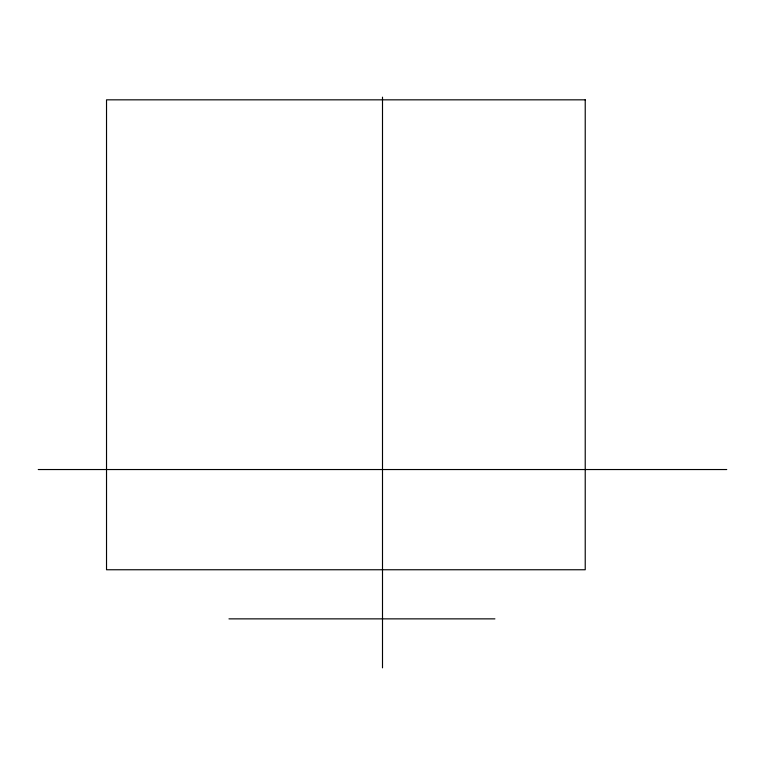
<?xml version="1.0" encoding="UTF-8"?>
<svg xmlns="http://www.w3.org/2000/svg" width="765" height="765" viewBox="0 0 765 765"><rect width="100%" height="100%" fill="white"/><g stroke="black" fill="none" stroke-linecap="round" stroke-linejoin="round"><path stroke-width="1.15" d="M38.25 469.538L726.75 469.538M228.965 618.866L494.917 618.866M382.5 97.155L382.5 667.845M585.225 99.833L106.526 99.833L106.526 569.753L585.225 569.753L585.225 99.833"/></g></svg>
